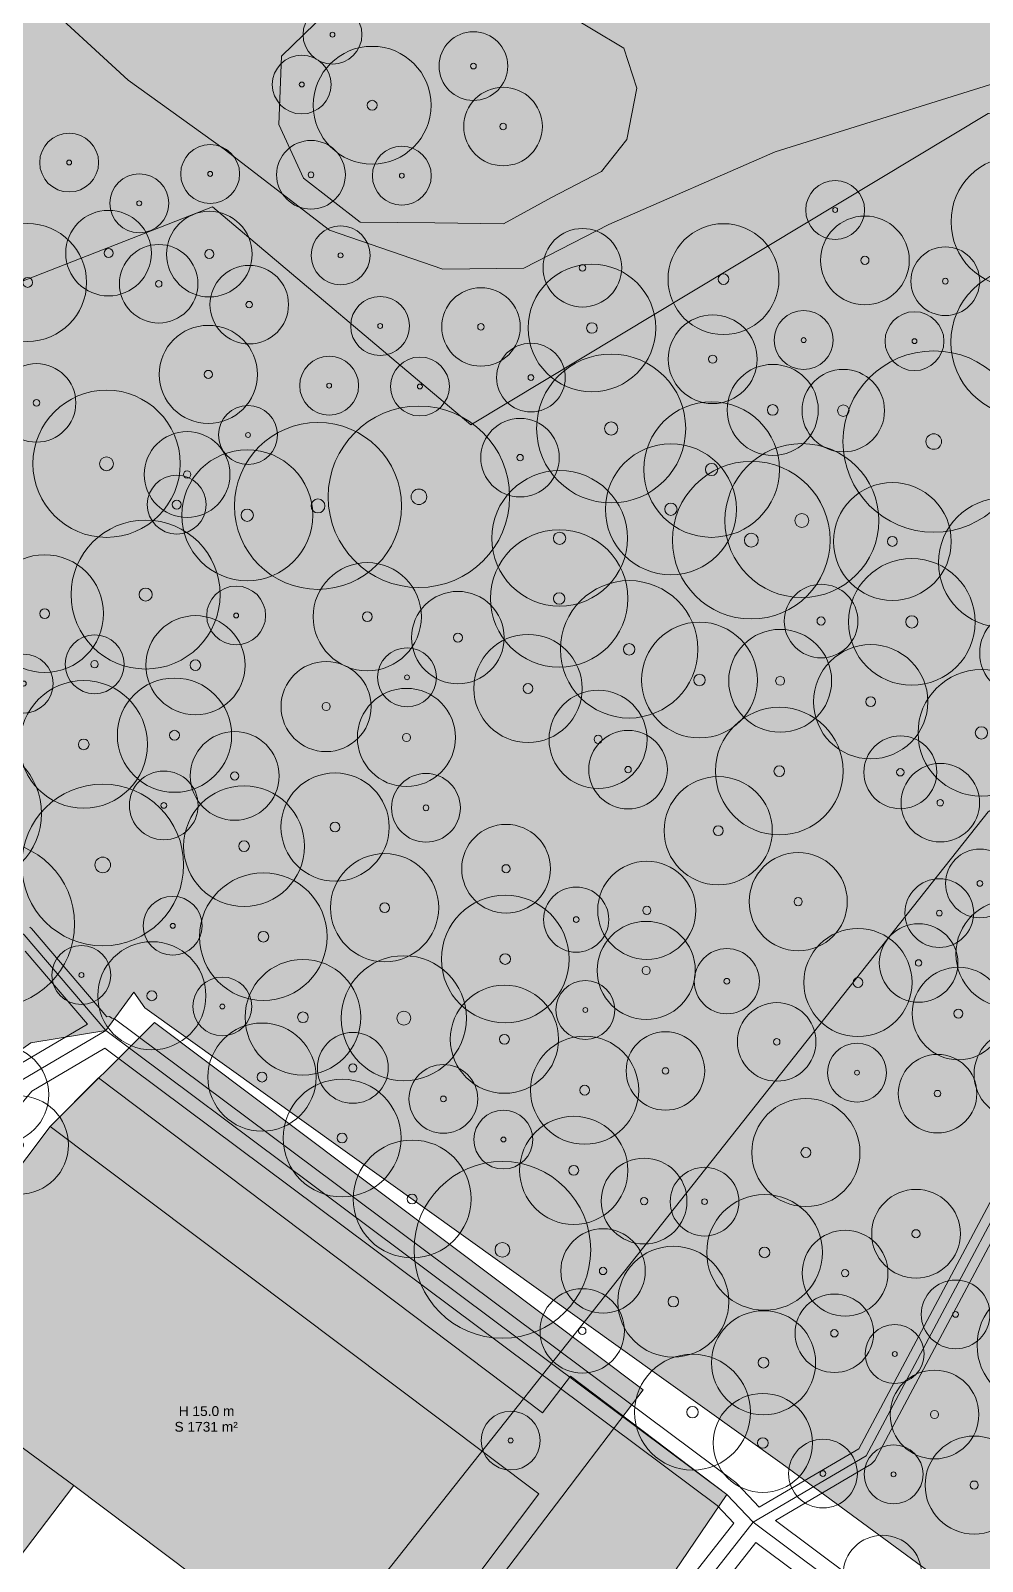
# Model space of a CAD drawing. Header units: metres. Extents: x -6 to 981, y -3 to 1020.
# Drawn here: x 100 to 196.9, y 325.5 to 481.5 of the extents above; entities that cross this region are included whole.
import ezdxf

# ---------------------------------------------------------------- set-up
doc = ezdxf.new("R2010")
doc.units = ezdxf.units.M
doc.header["$MEASUREMENT"] = 0
for name, color, linetype, lineweight, true_color in [('TPX_BUILDING_AREAS_TEXT', 7, 'CONTINUOUS', 0, 0x000000), ('TPX_BUILDING_HEIGHTS_TEXT', 7, 'CONTINUOUS', 0, 0x000000), ('TPX_BUILDINGS', 7, 'CONTINUOUS', 0, 0x000000), ('TPX_BUILDINGS_HATCH', 7, 'CONTINUOUS', 0, 0xf0f0f0), ('TPX_BUILDINGS_SHADOWS_HATCH', 7, 'CONTINUOUS', 0, 0x000000), ('TPX_BUILDINGS_SHADOWS_OUTLINES', 7, 'CONTINUOUS', 0, 0x000000), ('TPX_CONTOUR_LINES_5M', 7, 'CONTINUOUS', 0, 0x969696), ('TPX_ROADS_AXES', 7, 'CONTINUOUS', 0, 0x323232), ('TPX_ROADS_CONTOURS', 7, 'CONTINUOUS', 0, 0x646464), ('TPX_VEGETATION_GREEN_SPACES', 7, 'CONTINUOUS', 0, 0x58ba48), ('TPX_VEGETATION_GREEN_SPACES_HATCH', 7, 'CONTINUOUS', 0, 0x58ba48), ('TPX_VEGETATION_TREES_INDIVIDUAL', 7, 'CONTINUOUS', 0, 0x136734), ('TPX_WATERWAYS', 7, 'CONTINUOUS', 0, 0x7aafdf), ('TPX_WATERWAYS_HATCH', 7, 'CONTINUOUS', 0, 0x7aafdf)]:
    doc.layers.add(name, color=color, linetype=linetype, lineweight=lineweight, true_color=true_color)
doc.styles.add('TPX_TEXTE', font='arial.ttf')

# ---------------------------------------------------------------- blocks, each defined once
blk = doc.blocks.new('TREETR008_CR090')
at = {"layer": 'TPX_VEGETATION_TREES_INDIVIDUAL'}
for radius in [9, 0.75]:
    blk.add_circle((0, 0, 0.04), radius, dxfattribs=at)
blk = doc.blocks.new('TREETR006_CR055')
at = {"layer": 'TPX_VEGETATION_TREES_INDIVIDUAL'}
for radius in [5.46, 0.583]:
    blk.add_circle((0, 0, 0.04), radius, dxfattribs=at)
blk = doc.blocks.new('TREETR005_CR030')
at = {"layer": 'TPX_VEGETATION_TREES_INDIVIDUAL'}
for radius in [3, 0.458]:
    blk.add_circle((0, 0, 0.04), radius, dxfattribs=at)
blk = doc.blocks.new('TREETR007_CR064')
at = {"layer": 'TPX_VEGETATION_TREES_INDIVIDUAL'}
for radius in [6.37, 0.708]:
    blk.add_circle((0, 0, 0.04), radius, dxfattribs=at)
blk = doc.blocks.new('TREETR005_CR052')
at = {"layer": 'TPX_VEGETATION_TREES_INDIVIDUAL'}
for radius in [5.24, 0.458]:
    blk.add_circle((0, 0, 0.04), radius, dxfattribs=at)
blk = doc.blocks.new('TREETR008_CR092')
at = {"layer": 'TPX_VEGETATION_TREES_INDIVIDUAL'}
for radius in [9.24, 0.792]:
    blk.add_circle((0, 0, 0.04), radius, dxfattribs=at)
blk = doc.blocks.new('TREETR004_CR037')
at = {"layer": 'TPX_VEGETATION_TREES_INDIVIDUAL'}
for radius in [3.71, 0.375]:
    blk.add_circle((0, 0, 0.04), radius, dxfattribs=at)
blk = doc.blocks.new('TREETR004_CR044')
at = {"layer": 'TPX_VEGETATION_TREES_INDIVIDUAL'}
for radius in [4.37, 0.375]:
    blk.add_circle((0, 0, 0.04), radius, dxfattribs=at)
blk = doc.blocks.new('TREETR007_CR085')
at = {"layer": 'TPX_VEGETATION_TREES_INDIVIDUAL'}
for radius in [8.5, 0.708]:
    blk.add_circle((0, 0, 0.04), radius, dxfattribs=at)
blk = doc.blocks.new('TREETR008_CR076')
at = {"layer": 'TPX_VEGETATION_TREES_INDIVIDUAL'}
for radius in [7.59, 0.792]:
    blk.add_circle((0, 0, 0.04), radius, dxfattribs=at)
blk = doc.blocks.new('TREETR007_CR075')
at = {"layer": 'TPX_VEGETATION_TREES_INDIVIDUAL'}
for radius in [7.5, 0.708]:
    blk.add_circle((0, 0, 0.04), radius, dxfattribs=at)
blk = doc.blocks.new('TREETR007_CR066')
at = {"layer": 'TPX_VEGETATION_TREES_INDIVIDUAL'}
for radius in [6.59, 0.708]:
    blk.add_circle((0, 0, 0.04), radius, dxfattribs=at)
blk = doc.blocks.new('TREETR007_CR071')
at = {"layer": 'TPX_VEGETATION_TREES_INDIVIDUAL'}
for radius in [7.09, 0.708]:
    blk.add_circle((0, 0, 0.04), radius, dxfattribs=at)
blk = doc.blocks.new('TREETR006_CR070')
at = {"layer": 'TPX_VEGETATION_TREES_INDIVIDUAL'}
for radius in [7, 0.583]:
    blk.add_circle((0, 0, 0.04), radius, dxfattribs=at)
blk = doc.blocks.new('TREETR005_CR044')
at = {"layer": 'TPX_VEGETATION_TREES_INDIVIDUAL'}
for radius in [4.36, 0.458]:
    blk.add_circle((0, 0, 0.04), radius, dxfattribs=at)
blk = doc.blocks.new('TREETR006_CR059')
at = {"layer": 'TPX_VEGETATION_TREES_INDIVIDUAL'}
for radius in [5.9, 0.583]:
    blk.add_circle((0, 0, 0.04), radius, dxfattribs=at)
blk = doc.blocks.new('TREETR003_CR040')
at = {"layer": 'TPX_VEGETATION_TREES_INDIVIDUAL'}
for radius in [4, 0.333]:
    blk.add_circle((0, 0, 0.04), radius, dxfattribs=at)
blk = doc.blocks.new('TREETR007_CR076')
at = {"layer": 'TPX_VEGETATION_TREES_INDIVIDUAL'}
for radius in [7.59, 0.667]:
    blk.add_circle((0, 0, 0.04), radius, dxfattribs=at)
blk = doc.blocks.new('TREETR003_CR030')
at = {"layer": 'TPX_VEGETATION_TREES_INDIVIDUAL'}
for radius in [3, 0.25]:
    blk.add_circle((0, 0, 0.04), radius, dxfattribs=at)
blk = doc.blocks.new('TREETR006_CR069')
at = {"layer": 'TPX_VEGETATION_TREES_INDIVIDUAL'}
for radius in [6.91, 0.625]:
    blk.add_circle((0, 0, 0.04), radius, dxfattribs=at)
blk = doc.blocks.new('TREETR003_CR035')
at = {"layer": 'TPX_VEGETATION_TREES_INDIVIDUAL'}
for radius in [3.5, 0.292]:
    blk.add_circle((0, 0, 0.04), radius, dxfattribs=at)
blk = doc.blocks.new('TREETR008_CR082')
at = {"layer": 'TPX_VEGETATION_TREES_INDIVIDUAL'}
for radius in [8.24, 0.792]:
    blk.add_circle((0, 0, 0.04), radius, dxfattribs=at)
blk = doc.blocks.new('TREETR005_CR047')
at = {"layer": 'TPX_VEGETATION_TREES_INDIVIDUAL'}
for radius in [4.71, 0.458]:
    blk.add_circle((0, 0, 0.04), radius, dxfattribs=at)
blk = doc.blocks.new('TREETR005_CR065')
at = {"layer": 'TPX_VEGETATION_TREES_INDIVIDUAL'}
for radius in [6.5, 0.542]:
    blk.add_circle((0, 0, 0.04), radius, dxfattribs=at)
blk = doc.blocks.new('TREETR005_CR053')
at = {"layer": 'TPX_VEGETATION_TREES_INDIVIDUAL'}
for radius in [5.3, 0.542]:
    blk.add_circle((0, 0, 0.04), radius, dxfattribs=at)
blk = doc.blocks.new('TREETR005_CR060')
at = {"layer": 'TPX_VEGETATION_TREES_INDIVIDUAL'}
for radius in [6, 0.5]:
    blk.add_circle((0, 0, 0.04), radius, dxfattribs=at)
blk = doc.blocks.new('TREETR005_CR059')
at = {"layer": 'TPX_VEGETATION_TREES_INDIVIDUAL'}
for radius in [5.89, 0.542]:
    blk.add_circle((0, 0, 0.04), radius, dxfattribs=at)
blk = doc.blocks.new('TREETR005_CR058')
at = {"layer": 'TPX_VEGETATION_TREES_INDIVIDUAL'}
for radius in [5.82, 0.5]:
    blk.add_circle((0, 0, 0.04), radius, dxfattribs=at)
blk = doc.blocks.new('TREETR003_CR033')
at = {"layer": 'TPX_VEGETATION_TREES_INDIVIDUAL'}
for radius in [3.32, 0.292]:
    blk.add_circle((0, 0, 0.04), radius, dxfattribs=at)
blk = doc.blocks.new('TREETR005_CR057')
at = {"layer": 'TPX_VEGETATION_TREES_INDIVIDUAL'}
for radius in [5.65, 0.542]:
    blk.add_circle((0, 0, 0.04), radius, dxfattribs=at)
blk = doc.blocks.new('TREETR006_CR065')
at = {"layer": 'TPX_VEGETATION_TREES_INDIVIDUAL'}
for radius in [6.45, 0.625]:
    blk.add_circle((0, 0, 0.04), radius, dxfattribs=at)
blk = doc.blocks.new('TREETR005_CR062')
at = {"layer": 'TPX_VEGETATION_TREES_INDIVIDUAL'}
for radius in [6.15, 0.542]:
    blk.add_circle((0, 0, 0.04), radius, dxfattribs=at)
blk = doc.blocks.new('TREETR004_CR043')
at = {"layer": 'TPX_VEGETATION_TREES_INDIVIDUAL'}
for radius in [4.3, 0.375]:
    blk.add_circle((0, 0, 0.04), radius, dxfattribs=at)
blk = doc.blocks.new('TREETR005_CR055')
at = {"layer": 'TPX_VEGETATION_TREES_INDIVIDUAL'}
for radius in [5.51, 0.5]:
    blk.add_circle((0, 0, 0.04), radius, dxfattribs=at)
blk = doc.blocks.new('TREETR004_CR030')
at = {"layer": 'TPX_VEGETATION_TREES_INDIVIDUAL'}
for radius in [3, 0.375]:
    blk.add_circle((0, 0, 0.04), radius, dxfattribs=at)
blk = doc.blocks.new('TREETR005_CR046')
at = {"layer": 'TPX_VEGETATION_TREES_INDIVIDUAL'}
for radius in [4.64, 0.542]:
    blk.add_circle((0, 0, 0.04), radius, dxfattribs=at)
blk = doc.blocks.new('TREETR005_CR051')
at = {"layer": 'TPX_VEGETATION_TREES_INDIVIDUAL'}
for radius in [5.05, 0.542]:
    blk.add_circle((0, 0, 0.04), radius, dxfattribs=at)
blk = doc.blocks.new('TREETR004_CR038')
at = {"layer": 'TPX_VEGETATION_TREES_INDIVIDUAL'}
for radius in [3.75, 0.417]:
    blk.add_circle((0, 0, 0.04), radius, dxfattribs=at)
blk = doc.blocks.new('TREETR004_CR050')
at = {"layer": 'TPX_VEGETATION_TREES_INDIVIDUAL'}
for radius in [5, 0.417]:
    blk.add_circle((0, 0, 0.04), radius, dxfattribs=at)
blk = doc.blocks.new('TREETR007_CR078')
at = {"layer": 'TPX_VEGETATION_TREES_INDIVIDUAL'}
for radius in [7.84, 0.708]:
    blk.add_circle((0, 0, 0.04), radius, dxfattribs=at)
blk = doc.blocks.new('TREETR004_CR046')
at = {"layer": 'TPX_VEGETATION_TREES_INDIVIDUAL'}
for radius in [4.59, 0.417]:
    blk.add_circle((0, 0, 0.04), radius, dxfattribs=at)
blk = doc.blocks.new('TREETR007_CR080')
at = {"layer": 'TPX_VEGETATION_TREES_INDIVIDUAL'}
for radius in [8.03, 0.708]:
    blk.add_circle((0, 0, 0.04), radius, dxfattribs=at)
blk = doc.blocks.new('TREETR004_CR045')
at = {"layer": 'TPX_VEGETATION_TREES_INDIVIDUAL'}
for radius in [4.52, 0.417]:
    blk.add_circle((0, 0, 0.04), radius, dxfattribs=at)
blk = doc.blocks.new('TREETR004_CR040')
at = {"layer": 'TPX_VEGETATION_TREES_INDIVIDUAL'}
for radius in [4, 0.375]:
    blk.add_circle((0, 0, 0.04), radius, dxfattribs=at)
blk = doc.blocks.new('TREETR006_CR067')
at = {"layer": 'TPX_VEGETATION_TREES_INDIVIDUAL'}
for radius in [6.67, 0.625]:
    blk.add_circle((0, 0, 0.04), radius, dxfattribs=at)
blk = doc.blocks.new('TREETR004_CR036')
at = {"layer": 'TPX_VEGETATION_TREES_INDIVIDUAL'}
for radius in [3.61, 0.417]:
    blk.add_circle((0, 0, 0.04), radius, dxfattribs=at)
blk = doc.blocks.new('TREETR006_CR042')
at = {"layer": 'TPX_VEGETATION_TREES_INDIVIDUAL'}
for radius in [4.2, 0.583]:
    blk.add_circle((0, 0, 0.04), radius, dxfattribs=at)

msp = doc.modelspace()

# ---------------------------------------------------------------- hatches: boundary and pattern name
at = {"layer": 'TPX_BUILDINGS_HATCH'}
for points in [[(52.98, 305.16), (37.04, 283.99), (101.08, 236.5), (102.08, 237.83), (115.02, 255.12), (116.94, 257.67), (72.19, 290.86), (65.89, 295.44), (98.14, 337.89), (104.41, 333.27), (125.83, 317.14), (134.97, 310.27), (141.88, 319.36), (143.49, 321.48), (145.84, 324.58), (151.78, 332.4), (102.01, 369.83), (85.21, 347.6), (52.98, 305.16)], [(102.01, 369.83), (85.21, 347.6), (98.14, 337.89), (104.41, 333.27), (125.83, 317.14), (134.97, 310.27), (141.88, 319.36), (143.49, 321.48), (145.84, 324.58), (151.78, 332.4), (102.01, 369.83)]]:
    msp.add_hatch(color=256, dxfattribs=at).paths.add_polyline_path(points)
at = {"layer": 'TPX_BUILDINGS_SHADOWS_HATCH'}
msp.add_hatch(color=256, dxfattribs=at).paths.add_polyline_path([(112.62, 380.44), (102.01, 369.83), (151.78, 332.4), (145.84, 324.58), (143.49, 321.48), (141.88, 319.36), (134.97, 310.27), (145.58, 320.88), (152.49, 329.97), (154.1, 332.09), (156.45, 335.18), (162.39, 343.01), (112.62, 380.44)])
at = {"layer": 'TPX_VEGETATION_GREEN_SPACES_HATCH'}
for points in [[(0, 285.25), (0, 268.78), (4.45, 264.51), (94.97, 374.81), (100.02, 378.38), (107.66, 379.61), (110.53, 383.52), (111.63, 381.93), (176.53, 335.46), (312.7, 235.41), (389.4, 341.85), (394.24, 354.34), (422.66, 391), (438.74, 443.42), (344.73, 514.33), (276.68, 565.71), (254.3, 560.87), (233.22, 559.52), (234.33, 552.05), (239.23, 541.86), (243.7, 531.44), (244.71, 503.76), (242.54, 492.28), (229.07, 480.66), (203.63, 477.84), (175.82, 469.15), (158.9, 461.73), (150.23, 457.3), (141.98, 457.19), (130.45, 461.18), (119.72, 469.42), (109.94, 476.46), (100.33, 485.33), (97.16, 489.02), (95.81, 494.36), (93.86, 499.68), (90.57, 503.01), (85.22, 504.89), (80.23, 503.28), (76.02, 499.84), (72.74, 492.22), (71.59, 490.17), (66.99, 478.44), (38.17, 395.85), (2.01, 291.07), (0, 285.25)], [(125.57, 478.9), (125.3, 471.93), (127.79, 466.48), (133.58, 461.97), (141.17, 461.9), (148.17, 461.83), (153.06, 464.5), (158.15, 467.15), (160.71, 470.42), (161.73, 475.64), (160.41, 479.72), (153.83, 483.66), (145.88, 486.06), (136.93, 486.72), (130.09, 483.31), (125.57, 478.9)], [(106.92, 374.8), (102.01, 369.83), (151.78, 332.4), (145.84, 324.58), (159.08, 314.93), (170.92, 332.35), (154.98, 344.4), (152.12, 340.67), (106.92, 374.8)], [(98.14, 337.89), (65.89, 295.44), (72.19, 290.86), (96.68, 323.09), (104.41, 333.27), (98.14, 337.89)]]:
    msp.add_hatch(color=256, dxfattribs=at).paths.add_polyline_path(points)
at = {"layer": 'TPX_WATERWAYS_HATCH'}
h = msp.add_hatch(color=256, dxfattribs=at)
h.paths.add_polyline_path([(59.31, 507.53), (58.96, 501.57), (59.11, 498.1), (72.74, 492.22), (76.02, 499.84), (80.23, 503.28), (85.22, 504.89), (90.57, 503.01), (93.86, 499.68), (95.81, 494.36), (97.16, 489.02), (100.33, 485.33), (109.94, 476.46), (119.72, 469.42), (130.45, 461.18), (141.98, 457.19), (150.23, 457.3), (158.9, 461.73), (175.82, 469.15), (203.63, 477.84), (229.07, 480.66), (242.54, 492.28), (244.71, 503.76), (243.7, 531.44), (239.23, 541.86), (234.33, 552.05), (215.28, 550.45), (196.15, 563.51), (191.13, 604.44), (204.76, 622.31), (222.65, 625.38), (223.26, 635.21), (226.46, 684.03), (247.41, 705.35), (274.36, 730.64), (283.97, 738.52), (283.69, 748.56), (270.5, 743.83), (260.4, 741.11), (254.61, 743.15), (250.89, 747.21), (239.07, 773.13), (249.5, 789.51), (249.1, 800.88), (238.07, 802.01), (225.65, 784.54), (208.38, 747.68), (195.06, 744.07), (183.85, 736.48), (179.98, 733.66), (177.43, 729.51), (174.62, 726.94), (171.29, 727.13), (168.81, 728.94), (168.21, 734.17), (167.16, 739.64), (167.72, 746.99), (173.61, 758.07), (157.32, 766.18), (151.93, 761.25), (128.15, 736.96), (126.57, 728.23), (113.81, 717.5), (114.85, 710.37), (113.9, 703.78), (111.18, 697.7), (106.4, 692.14), (100.21, 688.26), (95.53, 686.78), (90.78, 686.25), (84.93, 686.88), (79.48, 688.86), (89.79, 671.05), (88.27, 631.34), (95.93, 600.52), (91.2, 559.93), (70.18, 516.94), (65.53, 515.17), (61.82, 511.27), (59.31, 507.53)])
h.paths.add_polyline_path([(125.3, 471.93), (125.57, 478.9), (130.09, 483.31), (136.93, 486.72), (145.88, 486.06), (153.83, 483.66), (160.41, 479.72), (161.73, 475.64), (160.71, 470.42), (158.15, 467.15), (153.06, 464.5), (148.17, 461.83), (141.17, 461.9), (133.58, 461.97), (127.79, 466.48), (125.3, 471.93)], flags=16)
h.paths.add_polyline_path([(135.7, 611.16), (137.56, 622.57), (145.48, 637.41), (154.03, 645.26), (161.59, 648.19), (166.39, 647.11), (172.2, 640.53), (176.3, 630.07), (176.65, 626.55), (179.23, 619.78), (179.94, 615.65), (179.02, 603.78), (169.18, 592.07), (166.19, 589.77), (161.27, 588.65), (152.25, 592.23), (145.21, 597.9), (138.19, 606.68), (135.7, 611.16)], flags=16)

# ---------------------------------------------------------------- linework, layer by layer
at = {"layer": 'TPX_BUILDINGS', "elevation": 0.04}
for points in [[(52.98, 305.16), (37.04, 283.99), (101.08, 236.5), (102.08, 237.83), (115.02, 255.12), (116.94, 257.67), (72.19, 290.86), (65.89, 295.44), (98.14, 337.89), (104.41, 333.27), (125.83, 317.14), (134.97, 310.27), (141.88, 319.36), (143.49, 321.48), (145.84, 324.58), (151.78, 332.4), (102.01, 369.83), (85.21, 347.6)], [(102.01, 369.83), (85.21, 347.6), (98.14, 337.89), (104.41, 333.27), (125.83, 317.14), (134.97, 310.27), (141.88, 319.36), (143.49, 321.48), (145.84, 324.58), (151.78, 332.4)]]:
    msp.add_lwpolyline(points, close=True, dxfattribs=at)
at = {"layer": 'TPX_BUILDINGS_SHADOWS_OUTLINES', "elevation": 0.04}
msp.add_lwpolyline([(112.62, 380.44), (102.01, 369.83), (151.78, 332.4), (145.84, 324.58), (143.49, 321.48), (141.88, 319.36), (134.97, 310.27), (145.58, 320.88), (152.49, 329.97), (154.1, 332.09), (156.45, 335.18), (162.39, 343.01)], close=True, dxfattribs=at)
at = {"layer": 'TPX_CONTOUR_LINES_5M', "elevation": 0.05}
for points in [[(53.5, 670.49), (105.16, 581.09), (55.3, 521.49), (92.18, 453.27), (118.52, 463.56), (144.85, 441.32), (197.53, 473.05), (250.2, 475.54), (260.75, 491.69), (250.54, 551.29), (223.87, 555.36), (191.51, 581.09), (260.81, 670.49)], [(411.44, 640.69), (392.87, 610.89), (396.27, 581.09), (355.55, 523.08), (329.22, 533.25), (297.39, 521.49), (279.54, 491.69), (302.88, 463.72), (355.55, 517.1), (387.1, 461.89), (381.89, 432.41), (276.54, 448.04), (197.53, 401.91), (103.51, 283.1), (114.21, 253.3), (92.18, 239.69), (57.74, 253.3), (46.45, 223.5), (65.84, 197.56)]]:
    msp.add_lwpolyline(points, dxfattribs=at)
at = {"layer": 'TPX_ROADS_AXES', "elevation": 0.03}
for points in [[(350.63, 512.94), (337.35, 475.7), (332.37, 455.89), (320.58, 443.45), (298.91, 409.93), (276.93, 387.42), (257.45, 382.81), (233.55, 377.15), (208.29, 379.84), (185.1, 336.29), (173.58, 329.52)], [(107.66, 379.61), (99.34, 389.36), (96.54, 391.42), (90.26, 401.93), (80.06, 409.53), (69.82, 413.95), (58.65, 414.96), (50.63, 412.99), (47.29, 413.42), (34.01, 417.62), (25.77, 420.83)], [(0, 255.37), (5.96, 262.64), (25.51, 285.63), (27.73, 288.37), (99.14, 374.59), (107.66, 379.61)], [(107.66, 379.61), (170.92, 332.35), (173.58, 329.52), (225.95, 290.35), (276.7, 251.8), (324.28, 215.55), (332.65, 209.63), (344.49, 205.64), (398.11, 166.25), (403.33, 158.06), (404.31, 149.59), (305.68, 17.99)], [(173.58, 329.52), (158.7, 310.53), (144.45, 290.92), (125.52, 264.23), (118.15, 252.81), (105, 235.68), (94.07, 223), (71.16, 195.56)]]:
    msp.add_lwpolyline(points, dxfattribs=at)
at = {"layer": 'TPX_ROADS_CONTOURS', "elevation": 0.03}
for points in [[(207.41, 380.31), (184.35, 337.01), (174.21, 331.05), (172.01, 333.38), (171.82, 333.55), (108.56, 380.81), (108.28, 380.88), (108.04, 381.06), (107.77, 381.02), (100.1, 390), (99.94, 390.16)], [(99.45, 387.7), (105.8, 380.25), (98.38, 375.89)], [(28.89, 287.42), (100.13, 373.43), (107.57, 377.81), (169.92, 331.23), (171.61, 329.43), (158.1, 312.2)]]:
    msp.add_lwpolyline(points, dxfattribs=at)
for points in [[(175.85, 329.7), (185.6, 335.43), (185.98, 335.82), (208.85, 378.78), (233.44, 376.15), (233.78, 376.18), (256, 381.43), (245.88, 347.38), (245.85, 347), (247.22, 332.42), (239.99, 315.42), (225.93, 292.24)], [(127.38, 264.27), (145.67, 290.04), (159.89, 309.63), (173.86, 327.44), (225.05, 289.15), (275.79, 250.6), (323.37, 214.36), (323.42, 214.33), (330.55, 209.27), (318.48, 192.36), (314.1, 186.54), (301.98, 170.44), (284.53, 146.98), (282.3, 148.68), (238.32, 182.04), (238.31, 182.05), (176.01, 228.37), (129.16, 263.18), (129.09, 263.23)]]:
    msp.add_lwpolyline(points, close=True, dxfattribs=at)
at = {"layer": 'TPX_VEGETATION_GREEN_SPACES', "elevation": 0}
for points in [[(71.59, 490.17), (66.99, 478.44), (38.17, 395.85), (2.01, 291.07), (0, 285.25), (0, 268.78), (4.45, 264.51), (94.97, 374.81), (100.02, 378.38), (107.66, 379.61), (110.53, 383.52), (111.63, 381.93), (176.53, 335.46), (312.7, 235.41)], [(203.63, 477.84), (175.82, 469.15), (158.9, 461.73), (150.23, 457.3), (141.98, 457.19), (130.45, 461.18), (119.72, 469.42), (109.94, 476.46), (100.33, 485.33)]]:
    msp.add_lwpolyline(points, dxfattribs=at)
for points in [[(125.57, 478.9), (125.3, 471.93), (127.79, 466.48), (133.58, 461.97), (141.17, 461.9), (148.17, 461.83), (153.06, 464.5), (158.15, 467.15), (160.71, 470.42), (161.73, 475.64), (160.41, 479.72), (153.83, 483.66), (145.88, 486.06), (136.93, 486.72), (130.09, 483.31)], [(106.92, 374.8), (102.01, 369.83), (151.78, 332.4), (145.84, 324.58), (159.08, 314.93), (170.92, 332.35), (154.98, 344.4), (152.12, 340.67)], [(98.14, 337.89), (65.89, 295.44), (72.19, 290.86), (96.68, 323.09), (104.41, 333.27)]]:
    msp.add_lwpolyline(points, close=True, dxfattribs=at)
at = {"layer": 'TPX_WATERWAYS', "elevation": 0.01}
msp.add_lwpolyline([(125.3, 471.93), (125.57, 478.9), (130.09, 483.31), (136.93, 486.72), (145.88, 486.06), (153.83, 483.66), (160.41, 479.72), (161.73, 475.64), (160.71, 470.42), (158.15, 467.15), (153.06, 464.5), (148.17, 461.83), (141.17, 461.9), (133.58, 461.97), (127.79, 466.48)], close=True, dxfattribs=at)
msp.add_lwpolyline([(100.33, 485.33), (109.94, 476.46), (119.72, 469.42), (130.45, 461.18), (141.98, 457.19), (150.23, 457.3), (158.9, 461.73), (175.82, 469.15), (203.63, 477.84)], dxfattribs=at)

# ---------------------------------------------------------------- block references
at = {"layer": 'TPX_VEGETATION_TREES_INDIVIDUAL'}
for name, p in [('TREETR003_CR030', (130.75, 481.09, 0.04)), ('TREETR003_CR035', (145.1, 477.89, 0.04)), ('TREETR003_CR030', (127.62, 476.01, 0.04)), ('TREETR005_CR060', (134.79, 473.9, 0.04)), ('TREETR003_CR040', (148.12, 471.73, 0.04)), ('TREETR003_CR030', (103.93, 468.06, 0.04)), ('TREETR003_CR030', (118.29, 466.9, 0.04)), ('TREETR003_CR035', (128.56, 466.81, 0.04)), ('TREETR003_CR030', (137.81, 466.72, 0.04)), ('TREETR006_CR067', (200.41, 462.03, 0.04)), ('TREETR003_CR030', (111.07, 463.91, 0.04)), ('TREETR003_CR030', (181.94, 463.23, 0.04)), ('TREETR005_CR060', (99.7, 455.84, 0.04)), ('TREETR005_CR044', (107.94, 458.83, 0.04)), ('TREETR005_CR044', (118.21, 458.73, 0.04)), ('TREETR005_CR057', (170.57, 456.18, 0.04)), ('TREETR004_CR045', (184.97, 458.09, 0.04)), ('TREETR003_CR030', (131.57, 458.6, 0.04)), ('TREETR003_CR040', (156.2, 457.34, 0.04)), ('TREETR003_CR040', (113.05, 455.71, 0.04)), ('TREETR003_CR035', (193.16, 455.97, 0.04)), ('TREETR003_CR040', (122.27, 453.58, 0.04)), ('TREETR005_CR065', (157.17, 451.2, 0.04)), ('TREETR008_CR076', (201.32, 449.76, 0.04)), ('TREETR003_CR030', (135.6, 451.41, 0.04)), ('TREETR003_CR040', (145.87, 451.31, 0.04)), ('TREETR004_CR045', (169.47, 448.02, 0.04)), ('TREETR003_CR030', (178.73, 449.97, 0.04)), ('TREETR003_CR030', (190.02, 449.86, 0.04)), ('TREETR004_CR050', (118.1, 446.47, 0.04)), ('TREETR003_CR035', (150.96, 446.15, 0.04)), ('TREETR003_CR030', (130.41, 445.33, 0.04)), ('TREETR003_CR030', (139.65, 445.24, 0.04)), ('TREETR007_CR076', (159.13, 440.96, 0.04)), ('TREETR008_CR092', (191.98, 439.63, 0.04)), ('TREETR003_CR040', (100.61, 443.57, 0.04)), ('TREETR005_CR046', (175.58, 442.85, 0.04)), ('TREETR006_CR042', (182.77, 442.78, 0.04)), ('TREETR007_CR075', (107.74, 437.37, 0.04)), ('TREETR003_CR030', (122.15, 440.3, 0.04)), ('TREETR008_CR092', (139.55, 434, 0.04)), ('TREETR006_CR069', (169.36, 436.78, 0.04)), ('TREETR007_CR085', (129.27, 433.07, 0.04)), ('TREETR003_CR040', (149.85, 437.99, 0.04)), ('TREETR004_CR044', (115.94, 436.27, 0.04)), ('TREETR006_CR067', (122.07, 432.12, 0.04)), ('TREETR006_CR067', (165.21, 432.73, 0.04)), ('TREETR007_CR078', (178.55, 431.58, 0.04)), ('TREETR007_CR080', (173.4, 429.58, 0.04)), ('TREETR005_CR030', (114.89, 433.21, 0.04)), ('TREETR006_CR069', (153.88, 429.77, 0.04)), ('TREETR005_CR060', (187.77, 429.45, 0.04)), ('TREETR007_CR066', (199.05, 427.29, 0.04)), ('TREETR007_CR076', (111.72, 424.04, 0.04)), ('TREETR006_CR070', (153.83, 423.64, 0.04)), ('TREETR005_CR060', (101.43, 422.1, 0.04)), ('TREETR006_CR065', (189.75, 421.25, 0.04)), ('TREETR005_CR055', (134.29, 421.78, 0.04)), ('TREETR003_CR030', (120.94, 421.91, 0.04)), ('TREETR005_CR047', (143.52, 419.65, 0.04)), ('TREETR006_CR070', (160.96, 418.46, 0.04)), ('TREETR004_CR038', (180.51, 421.34, 0.04)), ('TREETR005_CR051', (116.79, 416.84, 0.04)), ('TREETR006_CR059', (168.12, 415.33, 0.04)), ('TREETR005_CR044', (201.02, 418.08, 0.04)), ('TREETR004_CR030', (106.52, 416.94, 0.04)), ('TREETR005_CR055', (150.66, 414.47, 0.04)), ('TREETR005_CR052', (176.34, 415.25, 0.04)), ('TREETR003_CR030', (138.34, 415.61, 0.04)), ('TREETR005_CR058', (185.56, 413.12, 0.04)), ('TREETR003_CR030', (99.31, 414.97, 0.04)), ('TREETR004_CR046', (130.1, 412.63, 0.04)), ('TREETR005_CR065', (105.41, 408.77, 0.04)), ('TREETR005_CR058', (114.66, 409.71, 0.04)), ('TREETR006_CR065', (196.83, 409.94, 0.04)), ('TREETR004_CR050', (138.28, 409.48, 0.04)), ('TREETR004_CR050', (157.8, 409.29, 0.04)), ('TREETR005_CR065', (176.25, 406.05, 0.04)), ('TREETR007_CR071', (94.04, 401.73, 0.04)), ('TREETR004_CR045', (120.79, 405.56, 0.04)), ('TREETR003_CR040', (160.85, 406.2, 0.04)), ('TREETR004_CR037', (188.58, 405.93, 0.04)), ('TREETR003_CR035', (113.57, 402.56, 0.04)), ('TREETR005_CR055', (131.01, 400.35, 0.04)), ('TREETR003_CR035', (140.27, 402.31, 0.04)), ('TREETR003_CR040', (192.65, 402.83, 0.04)), ('TREETR008_CR082', (107.35, 396.49, 0.04)), ('TREETR005_CR062', (121.74, 398.4, 0.04)), ('TREETR005_CR055', (170.03, 399.98, 0.04)), ('TREETR004_CR045', (148.43, 396.1, 0.04)), ('TREETR007_CR085', (95.99, 390.47, 0.04)), ('TREETR004_CR050', (178.18, 392.75, 0.04)), ('TREETR003_CR035', (196.68, 394.61, 0.04)), ('TREETR005_CR055', (136.06, 392.13, 0.04)), ('TREETR004_CR050', (162.76, 391.87, 0.04)), ('TREETR005_CR065', (123.71, 389.18, 0.04)), ('TREETR003_CR035', (192.55, 391.59, 0.04)), ('TREETR003_CR030', (114.48, 390.29, 0.04)), ('TREETR005_CR065', (148.34, 386.9, 0.04)), ('TREETR003_CR033', (155.57, 390.92, 0.04)), ('TREETR006_CR055', (199.7, 387.43, 0.04)), ('TREETR004_CR050', (162.7, 385.74, 0.04)), ('TREETR005_CR055', (184.26, 384.51, 0.04)), ('TREETR003_CR040', (190.44, 386.5, 0.04)), ('TREETR005_CR055', (112.35, 383.16, 0.04)), ('TREETR003_CR030', (105.18, 385.27, 0.04)), ('TREETR005_CR059', (127.74, 380.97, 0.04)), ('TREETR007_CR064', (138.01, 380.87, 0.04)), ('TREETR003_CR033', (170.91, 384.64, 0.04)), ('TREETR005_CR047', (194.5, 381.35, 0.04)), ('TREETR003_CR030', (119.53, 382.07, 0.04)), ('TREETR005_CR055', (148.26, 378.73, 0.04)), ('TREETR003_CR030', (156.5, 381.71, 0.04)), ('TREETR003_CR040', (175.99, 378.46, 0.04)), ('TREETR005_CR055', (123.57, 374.87, 0.04)), ('TREETR004_CR036', (132.82, 375.81, 0.04)), ('TREETR005_CR055', (156.43, 373.54, 0.04)), ('TREETR003_CR040', (164.66, 375.5, 0.04)), ('TREETR004_CR045', (200.61, 375.16, 0.04)), ('TREETR004_CR050', (96.85, 373.09, 0.04)), ('TREETR003_CR030', (184.17, 375.32, 0.04)), ('TREETR003_CR035', (142.04, 372.65, 0.04)), ('TREETR003_CR040', (192.37, 373.19, 0.04)), ('TREETR005_CR060', (131.73, 368.66, 0.04)), ('TREETR004_CR050', (98.86, 367.96, 0.04)), ('TREETR003_CR030', (148.16, 368.51, 0.04)), ('TREETR005_CR055', (178.96, 367.19, 0.04)), ('TREETR005_CR055', (155.32, 365.37, 0.04)), ('TREETR005_CR060', (138.86, 362.46, 0.04)), ('TREETR004_CR044', (162.48, 362.24, 0.04)), ('TREETR008_CR090', (148.05, 357.27, 0.04)), ('TREETR003_CR035', (168.64, 362.18, 0.04)), ('TREETR004_CR045', (190.18, 358.91, 0.04)), ('TREETR005_CR059', (174.75, 357.01, 0.04)), ('TREETR004_CR043', (158.3, 355.12, 0.04)), ('TREETR004_CR044', (182.95, 354.89, 0.04)), ('TREETR005_CR057', (165.46, 351.99, 0.04)), ('TREETR003_CR035', (194.21, 350.69, 0.04)), ('TREETR004_CR043', (156.19, 349.01, 0.04)), ('TREETR004_CR040', (181.86, 348.77, 0.04)), ('TREETR005_CR060', (202.39, 347.55, 0.04)), ('TREETR005_CR053', (174.65, 345.77, 0.04)), ('TREETR003_CR030', (188.01, 346.66, 0.04)), ('TREETR006_CR059', (167.41, 340.73, 0.04)), ('TREETR004_CR045', (192.06, 340.49, 0.04)), ('TREETR005_CR051', (174.57, 337.59, 0.04)), ('TREETR003_CR030', (148.89, 337.84, 0.04)), ('TREETR003_CR035', (180.7, 334.47, 0.04)), ('TREETR003_CR030', (187.89, 334.4, 0.04)), ('TREETR004_CR050', (196.1, 333.3, 0.04)), ('TREETR003_CR040', (186.76, 324.19, 0.04))]:
    msp.add_blockref(name, p, dxfattribs=at)

# ---------------------------------------------------------------- texts
at = {"layer": 'TPX_BUILDING_AREAS_TEXT', "style": 'TPX_TEXTE'}
msp.add_text('S 1731 m²', height=1, dxfattribs=at).set_placement((114.66, 338.74, 0.05))
at = {"layer": 'TPX_BUILDING_HEIGHTS_TEXT', "style": 'TPX_TEXTE'}
msp.add_text('H 15.0 m', height=1, dxfattribs=at).set_placement((115.09, 340.34, 0.05))

doc.saveas('drawing.dxf')
